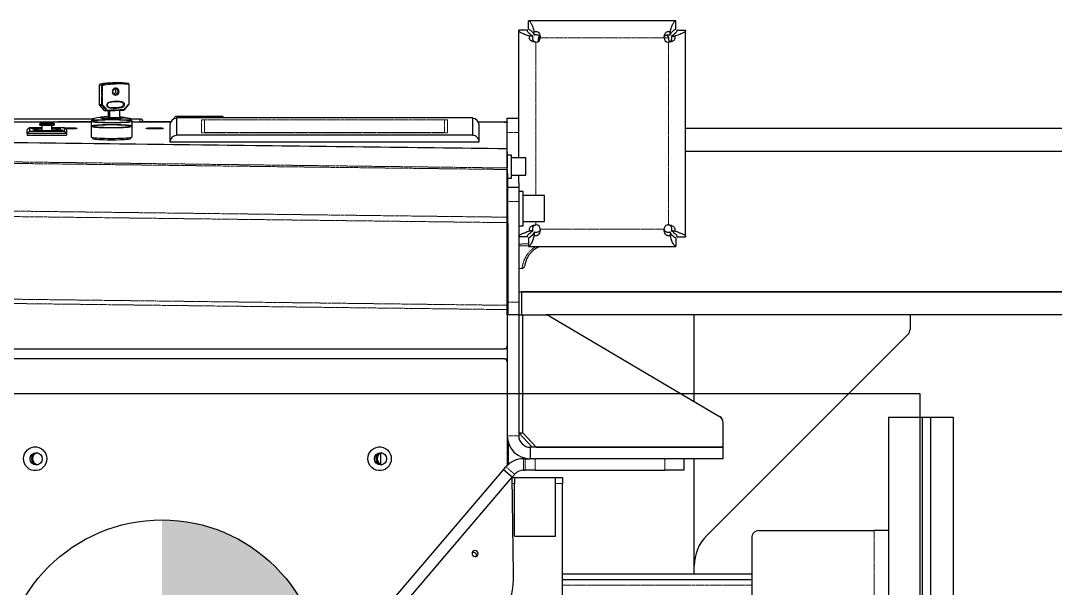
# Model space of a CAD drawing. Header units: millimetres. Extents: x -18594 to 273470, y -238787 to 48452.
# Drawn here: x 141331 to 142051, y -31096 to -30701 of the extents above; entities that cross this region are included whole.
import ezdxf

# ---------------------------------------------------------------- set-up
doc = ezdxf.new("R2010")
doc.units = ezdxf.units.MM
doc.linetypes.add('Xref AGV layout$0$PHANTOM', pattern=[2.5, 1.25, -0.25, 0.25, -0.25, 0.25, -0.25])
doc.layers.add('AM_BOR', color=4, linetype='Continuous', lineweight=25)
doc.layers.add('Xref AGV layout$0$AM_BOR', color=4, linetype='Continuous', lineweight=25)
doc.layers.add('Xref AGV layout$0$ANNOTATION', color=5, linetype='Continuous')

# ---------------------------------------------------------------- blocks, each defined once
blk = doc.blocks.new('Xref AGV layout$0$A$C45C31560')
at = {"layer": 'Xref AGV layout$0$AM_BOR'}
blk.add_lwpolyline([(3900, 0), (5100, 0), (5100, 1200), (3900, 1200)], close=True, dxfattribs=at)
blk = doc.blocks.new('Xref AGV layout$0$SW_DOWELSYMBOL_0')
at = {"linetype": 'Continuous', "lineweight": 18}
h = blk.add_hatch(color=0, dxfattribs=at)
edge = h.paths.add_edge_path(flags=0)
edge.add_arc((0, 0), 111.46, 0, 90)
edge.add_line((0, 111.46), (0, 0))
edge.add_line((0, 0), (111.46, 0))
h = blk.add_hatch(color=0, dxfattribs=at)
edge = h.paths.add_edge_path(flags=0)
edge.add_arc((0, 0), 111.46, 180, 270)
edge.add_line((0, -111.46), (0, 0))
edge.add_line((0, 0), (-111.46, 0))
at = {"layer": 'Xref AGV layout$0$ANNOTATION', "color": 0}
blk.add_circle((0, 0), 111.46, dxfattribs=at)
blk = doc.blocks.new('Xref AGV layout$0$A$C343F789C')
at = {"color": 7, "linetype": 'Continuous', "lineweight": 25}
for p, q in [((3483.67, 1039.46), (3098.64, 587.68)), ((3489.76, 1034.27), (3104.73, 582.49)), ((2807.93, 545.88), (2807.93, 810.38)), ((2813.76, 545.88), (2813.76, 810.38)), ((2792.17, 545.88), (2792.17, 775.38)), ((2837.17, 545.88), (2837.17, 753.29)), ((2932.17, 629.88), (2932.17, 719.88)), ((3063.67, 703.58), (3063.67, 592.18)), ((3063.67, 658.88), (2932.17, 658.88)), ((3063.67, 654.88), (2932.17, 654.88)), ((2972.17, 654.88), (2972.17, 574.88)), ((3097.88, 655.02), (3098.64, 587.68)), ((2823.63, 488.42), (2963.38, 628.17)), ((3097.17, 628.67), (3068.67, 628.67)), ((3068.67, 628.67), (3068.67, 592.18)), ((3097.17, 628.67), (3097.17, 592.18)), ((2837.17, 624.88), (2847.17, 624.88)), ((2927.17, 624.88), (2847.17, 624.88)), ((3063.67, 587.88), (3063.67, 592.18)), ((3068.67, 592.18), (3068.67, 587.88)), ((3097.17, 587.88), (3097.17, 592.18)), ((2979.4, 574.88), (2979.4, 582.88)), ((2979.4, 582.88), (2992.56, 582.88)), ((3082.79, 582.88), (2992.56, 582.88)), ((3068.67, 587.88), (3063.67, 587.88)), ((3097.17, 587.88), (3068.67, 587.88)), ((3082.79, 582.88), (3089.64, 582.88)), ((3090.86, 582.88), (3089.64, 582.88)), ((3098.64, 587.68), (3096.95, 585.69)), ((3098.64, 587.88), (3097.17, 587.88)), ((3098.64, 587.68), (3104.73, 582.49)), ((3101.52, 563.4), (3101.52, 578.95)), ((3102.2, 507.38), (3102.2, 579.6)), ((3104.73, 582.49), (3103.04, 580.5)), ((3190.24, 571.03), (3190.24, 578.74)), ((2952.17, 574.88), (2952.17, 566.88)), ((2952.17, 574.88), (2991.72, 574.88)), ((2992.56, 574.88), (2991.72, 574.88)), ((2992.56, 574.88), (3082.79, 574.88)), ((3083.65, 574.88), (3082.79, 574.88)), ((3083.65, 574.88), (3086.17, 574.88)), ((3089.64, 574.88), (3086.17, 574.88)), ((3086.17, 566.88), (3086.17, 574.88)), ((3090.86, 574.88), (3089.64, 574.88)), ((2952.17, 566.88), (3086.17, 566.88)), ((2952.17, 566.88), (2952.17, 549.83)), ((3082.04, 566.88), (2952.17, 566.88)), ((3091.43, 556.88), (3082.04, 566.88)), ((3084.77, 566.88), (3094.17, 556.88)), ((3094.17, 556.88), (3091.43, 556.88)), ((3091.43, 556.88), (3091.43, 474.88)), ((3094.17, 474.88), (3094.17, 558.88)), ((3102.17, 474.88), (3102.17, 558.88)), ((2807.93, 545.88), (2792.17, 545.88)), ((2813.76, 545.88), (2807.93, 545.88)), ((2837.17, 545.88), (2813.76, 545.88)), ((3073.11, 475.51), (2954.59, 545.45)), ((2972.17, 535.08), (2972.17, 474.88)), ((3102.19, 497.92), (3102.19, 505.88)), ((3104.17, 505.38), (3103.49, 505.38)), ((3104.17, 505.38), (3451.83, 505.38)), ((3103.44, 498.38), (3104.14, 498.38)), ((3449.47, 498.38), (3104.14, 498.38)), ((2822.17, 474.88), (2822.17, 484.88)), ((2689.55, 474.88), (3075.38, 474.88)), ((3091.43, 474.88), (3075.38, 474.88)), ((3094.17, 474.88), (3091.43, 474.88)), ((3092.17, 458.88), (3092.17, 474.88)), ((3094.17, 465.88), (3094.17, 474.88)), ((3094.17, 474.88), (3102.17, 474.88)), ((3101.47, 474.88), (3101.47, 471.13)), ((3102.17, 474.88), (3102.17, 471.13)), ((3101.47, 471.13), (3102.17, 471.13)), ((3101.54, 469.64), (3102.17, 468.15)), ((3101.54, 469.64), (3101.54, 412.15)), ((3102.17, 468.15), (3102.17, 410.66)), ((3094.17, 395.88), (3094.17, 465.88)), ((2689.55, 458.88), (3092.17, 458.88)), ((3094.17, 458.88), (2689.55, 458.88)), ((3094.17, 442.54), (3091.89, 442.42)), ((3087.46, 427.18), (2984.88, 427.18)), ((2984.88, 421.18), (2984.88, 427.18)), ((3087.46, 421.18), (3087.46, 427.18)), ((3087.46, 426.73), (3094.17, 427.09)), ((2978.17, 420.48), (2978.17, 276.89)), ((2984.17, 420.48), (2978.17, 420.48)), ((2988.96, 417.29), (2988.96, 419.4)), ((3083.38, 417.29), (3083.38, 419.4)), ((3088.17, 420.48), (3094.17, 420.48)), ((2988.06, 416.39), (2985.95, 416.39)), ((3084.28, 416.39), (3086.38, 416.39)), ((3094.17, 412.88), (3091.17, 412.88)), ((3091.17, 412.88), (3091.17, 388.88)), ((3101.54, 412.15), (3102.17, 410.66)), ((3101.84, 409.95), (3101.84, 377.08)), ((3091.17, 409.88), (3076.17, 409.88)), ((3076.17, 409.88), (3076.17, 391.88)), ((3102, 408.61), (3102.17, 406.86)), ((3102.17, 406.86), (3102.17, 373.69)), ((3094.17, 385.88), (3094.17, 395.88)), ((3076.17, 391.88), (3091.17, 391.88)), ((3091.17, 388.88), (3094.17, 388.88)), ((3101.84, 385.88), (3094.17, 385.88)), ((3094.17, 383.02), (3094.17, 385.88)), ((3094.17, 383.02), (3094.17, 377.68)), ((3099.17, 377.68), (3089.17, 377.68)), ((3089.17, 377.68), (3089.17, 365.68)), ((3101.84, 379.68), (3099.17, 379.68)), ((3099.17, 379.68), (3099.17, 363.68)), ((3101.84, 377.08), (3102.17, 373.69)), ((3102.07, 374.53), (3102.07, 373.84)), ((3102.07, 372.48), (3102.07, 363.19)), ((3102.16, 372.86), (3102.17, 372.63)), ((3102.17, 372.63), (3102.17, 359.28)), ((2978.17, 360.88), (2689.55, 360.88)), ((3089.17, 365.68), (3099.17, 365.68)), ((3094.17, 365.68), (3094.17, 276.89)), ((3099.17, 363.68), (3102.07, 363.68)), ((3102.07, 363.19), (3102.17, 359.28)), ((3102.17, 358.95), (3102.17, 341.02)), ((3336.67, 354.52), (3121.67, 354.52)), ((3121.67, 354.52), (3121.67, 342.66)), ((3336.67, 342.66), (3336.67, 354.52)), ((3126.17, 349.53), (3126.17, 350.03)), ((3332.17, 349.53), (3126.17, 349.53)), ((3126.17, 349.53), (3126.17, 337.67)), ((3332.17, 349.53), (3332.17, 350.03)), ((3332.17, 337.67), (3332.17, 349.53)), ((3362.92, 351.05), (3362.92, 343.56)), ((3363.82, 352.04), (3363.82, 351.39)), ((3390.52, 351.39), (3390.52, 352.04)), ((3391.42, 343.56), (3391.42, 351.05)), ((3435.82, 349.85), (3408.52, 349.85)), ((3408.52, 348.6), (3408.52, 349.85)), ((3408.52, 346.02), (3408.52, 348.6)), ((3408.52, 348.6), (3410.02, 347)), ((3408.52, 348.6), (3435.82, 348.6)), ((3408.52, 346.02), (3410.02, 344.63)), ((3410.02, 347), (3410.02, 344.63)), ((3434.32, 347), (3410.02, 347)), ((3414.42, 346.23), (3414.42, 345.81)), ((3418.67, 346.29), (3418.67, 346.45)), ((3418.92, 346.29), (3418.67, 346.29)), ((3425.42, 346.56), (3418.92, 346.56)), ((3418.92, 342.96), (3418.92, 346.56)), ((3425.42, 346.56), (3425.42, 342.96)), ((3425.67, 346.29), (3425.42, 346.29)), ((3425.67, 346.29), (3425.67, 346.45)), ((3429.92, 345.81), (3429.92, 346.23)), ((3434.32, 347), (3435.82, 348.6)), ((3434.32, 344.63), (3434.32, 347)), ((3434.32, 344.63), (3435.82, 346.02)), ((3435.82, 348.6), (3435.82, 349.85)), ((3435.82, 348.6), (3435.82, 346.02)), ((2978.17, 344.88), (2689.55, 344.88)), ((3102.17, 340.88), (3102.17, 341.02)), ((3104.17, 340.88), (3102.17, 340.88)), ((3102.17, 340.88), (3102.17, 337.88)), ((3122.18, 340.58), (3102.17, 340.58)), ((3104.17, 340.88), (3122.04, 340.88)), ((3332.55, 336.58), (3334.69, 338.95)), ((3336.27, 340.58), (3336.16, 340.58)), ((3336.27, 340.82), (3336.27, 340.58)), ((3336.27, 340.58), (3357.3, 340.58)), ((3336.3, 340.88), (3362.92, 340.88)), ((3355.17, 340.58), (3355.18, 340.54)), ((3357.3, 340.88), (3357.3, 340.58)), ((3357.45, 338.58), (3363.67, 338.58)), ((3362.92, 343.56), (3362.92, 340.08)), ((3363.67, 339.76), (3363.67, 338.58)), ((3369.55, 337.42), (3364.64, 338.23)), ((3369.55, 337.42), (3364.64, 338.23)), ((3364.64, 338.23), (3364.71, 338.22)), ((3364.71, 338.22), (3369.78, 337.37)), ((3364.82, 343.79), (3364.82, 343.56)), ((3364.82, 340.3), (3364.82, 340.08)), ((3384.55, 337.37), (3389.63, 338.22)), ((3389.52, 343.56), (3389.52, 343.79)), ((3389.52, 340.08), (3389.52, 340.3)), ((3390.67, 338.58), (3390.67, 339.76)), ((3390.67, 338.58), (3475.85, 338.58)), ((3391.42, 340.08), (3391.42, 343.56)), ((3391.42, 340.88), (3460.53, 340.88)), ((3396.77, 340.88), (3396.77, 340.58)), ((3410.02, 344.63), (3418.92, 344.63)), ((3414.22, 340.88), (3414.22, 340.58)), ((3417.17, 341.89), (3417.17, 342.89)), ((3417.17, 341.64), (3417.17, 341.89)), ((3426.17, 342.96), (3418.17, 342.96)), ((3426.17, 341.96), (3418.17, 341.96)), ((3418.17, 341.57), (3418.92, 341.57)), ((3418.92, 341.57), (3425.42, 341.57)), ((3418.92, 341.57), (3418.92, 341.57)), ((3425.42, 344.63), (3434.32, 344.63)), ((3426.17, 341.57), (3425.42, 341.57)), ((3425.42, 341.57), (3425.42, 341.57)), ((3427.17, 342.89), (3427.17, 341.89)), ((3427.17, 341.64), (3427.17, 341.89)), ((3102.17, 337.88), (3094.17, 337.88)), ((3126.17, 337.67), (3332.17, 337.67)), ((3299.12, 337.67), (3300.11, 336.58)), ((3322.11, 336.58), (3300.11, 336.58)), ((3322.11, 336.58), (3323.1, 337.67)), ((3332.55, 336.58), (3322.11, 336.58)), ((3368.28, 332.11), (3365.26, 328.59)), ((3380.17, 332.85), (3368.96, 332.44)), ((3370.66, 337.27), (3370.83, 337.25)), ((3370.83, 337.45), (3378.8, 337.74)), ((3371.39, 337.38), (3370.83, 337.45)), ((3370.83, 337.25), (3371.39, 337.2)), ((3371.39, 337.47), (3371.39, 332.53)), ((3378.47, 337.73), (3378.47, 332.79)), ((3378.8, 337.74), (3379.96, 337.59)), ((3379.4, 337.66), (3379.4, 332.82)), ((3379.96, 337.59), (3379.4, 337.57)), ((3380.19, 332.85), (3380.17, 332.85)), ((3381.95, 332.62), (3380.32, 332.84)), ((3385.52, 329.04), (3382.5, 332.34)), ((3365.01, 327.91), (3365.01, 314.83)), ((3385.79, 315.28), (3385.79, 328.35)), ((3365.82, 313.86), (3367.45, 313.64)), ((3365.87, 313.85), (3365.82, 313.86)), ((3367.45, 313.64), (3367.49, 313.64)), ((2988.06, 280.97), (2985.95, 280.97)), ((2989.51, 285.01), (2989.83, 282.04)), ((3080.51, 282.04), (3080.81, 284.86)), ((3084.28, 280.97), (3086.38, 280.97)), ((2984.17, 276.89), (2978.17, 276.89)), ((2984.88, 276.18), (2984.88, 270.18)), ((2988.96, 280.08), (2988.96, 277.97)), ((3083.38, 280.08), (3083.38, 277.97)), ((3087.46, 276.18), (3087.46, 270.18)), ((3088.17, 276.89), (3094.17, 276.89)), ((2984.88, 270.18), (3087.46, 270.18))]:
    blk.add_line(p, q, dxfattribs=at)
at = {"color": 8, "linetype": 'Xref AGV layout$0$PHANTOM', "lineweight": 18}
for p, q in [((2847.17, 624.88), (2847.17, 724.88)), ((3063.67, 662.88), (2932.17, 662.88)), ((3063.67, 592.18), (3068.67, 592.18)), ((3097.17, 592.18), (3098.59, 592.18)), ((2992.56, 582.88), (2992.56, 574.88)), ((3082.79, 574.88), (3082.79, 582.88)), ((3089.64, 582.88), (3089.64, 574.88)), ((3090.86, 582.88), (3090.86, 574.88)), ((3096.95, 585.69), (3103.04, 580.5)), ((3094.17, 558.88), (3102.17, 558.88)), ((3102.17, 507.38), (3102.2, 507.38)), ((3102.17, 471.13), (3451.44, 466.82)), ((3451.46, 463.84), (3102.17, 468.15)), ((3101.54, 465.88), (3094.17, 465.88)), ((3094.17, 425.64), (3087.46, 425.27)), ((2990.17, 412.18), (2990.17, 285.18)), ((3079.17, 415.18), (2993.17, 415.18)), ((3082.17, 409.88), (3082.17, 412.18)), ((3102.17, 410.66), (3452.07, 406.34)), ((3452.15, 402.55), (3102.17, 406.86)), ((3094.17, 395.88), (3101.84, 395.88)), ((3082.17, 285.18), (3082.17, 391.88)), ((3102.17, 373.69), (3453.56, 369.36)), ((3453.63, 368.29), (3102.17, 372.63)), ((3102.17, 359.28), (3455.3, 354.92)), ((3455.33, 354.77), (3102.17, 359.12)), ((3094.17, 347.88), (3102.17, 347.88)), ((3143.67, 348.14), (3314.67, 348.14)), ((3143.67, 339.07), (3143.67, 348.14)), ((3145.67, 348), (3312.67, 348)), ((3145.67, 339.21), (3145.67, 348)), ((3312.67, 348), (3312.67, 339.21)), ((3314.67, 348.14), (3314.67, 339.07)), ((3314.67, 339.07), (3143.67, 339.07)), ((3312.67, 339.21), (3145.67, 339.21)), ((3357.45, 340.88), (3357.45, 340.54)), ((3357.45, 340.54), (3362.92, 340.54)), ((3357.45, 340.54), (3357.45, 338.58)), ((3414.39, 340.54), (3475.85, 340.54)), ((3418.17, 342.96), (3418.17, 341.96)), ((3425.42, 341.57), (3418.92, 341.57)), ((3426.17, 341.96), (3426.17, 342.96)), ((3368.43, 331.81), (3365.41, 328.29)), ((3379.96, 332.38), (3368.74, 331.97)), ((3383.3, 328.95), (3380.27, 332.24)), ((3380.82, 332.58), (3383.84, 329.28)), ((3382.45, 332.36), (3380.82, 332.58)), ((3385.47, 329.07), (3382.45, 332.36)), ((3365.28, 327.94), (3365.28, 314.86)), ((3370.24, 329.9), (3369.89, 329.95)), ((3370.24, 326.97), (3369.89, 327.01)), ((3383.42, 315.53), (3383.42, 328.6)), ((3383.84, 329.28), (3385.47, 329.07)), ((3384.1, 328.59), (3384.1, 315.51)), ((3385.73, 328.37), (3384.1, 328.59)), ((3385.73, 315.3), (3385.73, 328.37)), ((3365.87, 313.85), (3367.49, 313.64)), ((3384.93, 314.28), (3383.3, 314.49)), ((3384.1, 315.51), (3385.73, 315.3)), ((2989.83, 282.04), (2993.06, 282.04)), ((2993.17, 282.18), (3079.17, 282.18)), ((3079.35, 282.04), (3080.51, 282.04))]:
    blk.add_line(p, q, dxfattribs=at)
at = {"color": 7, "linetype": 'Continuous', "lineweight": 25, "flags": 128}
for points in [[(3124.53, 642.9), (3123.73, 642.76), (3123.06, 642.32), (3122.6, 641.66), (3122.45, 640.87), (3122.6, 640.07), (3123.06, 639.39), (3123.73, 638.93), (3124.53, 638.75), (3125.32, 638.89), (3126, 639.33), (3126.45, 639.99), (3126.61, 640.78), (3126.45, 641.58), (3126, 642.26), (3125.32, 642.73), (3124.53, 642.9)], [(3182.74, 574.88), (3182.92, 576.6), (3183.45, 578.24), (3184.3, 579.73), (3185.43, 581.01), (3186.81, 582.03), (3188.36, 582.73), (3190.02, 583.09), (3191.72, 583.09), (3193.38, 582.73), (3194.94, 582.03), (3196.31, 581.01), (3197.45, 579.73), (3198.3, 578.24), (3198.82, 576.6), (3199, 574.88), (3198.82, 573.17), (3198.3, 571.53), (3197.45, 570.03), (3196.31, 568.75), (3194.94, 567.74), (3193.38, 567.04), (3191.72, 566.68), (3190.02, 566.68), (3188.36, 567.04), (3186.81, 567.74), (3185.43, 568.75), (3184.3, 570.03), (3183.45, 571.53), (3182.92, 573.17), (3182.74, 574.88)], [(3422.19, 574.88), (3422.37, 576.6), (3422.89, 578.24), (3423.74, 579.73), (3424.88, 581.01), (3426.25, 582.03), (3427.8, 582.73), (3429.47, 583.09), (3431.17, 583.09), (3432.83, 582.73), (3434.38, 582.03), (3435.76, 581.01), (3436.89, 579.73), (3437.74, 578.24), (3438.27, 576.6), (3438.44, 574.88), (3438.27, 573.17), (3437.74, 571.53), (3436.89, 570.03), (3435.76, 568.75), (3434.38, 567.74), (3432.83, 567.04), (3431.17, 566.68), (3429.47, 566.68), (3427.8, 567.04), (3426.25, 567.74), (3424.88, 568.75), (3423.74, 570.03), (3422.89, 571.53), (3422.37, 573.17), (3422.19, 574.88)], [(3390.52, 352.04), (3390.52, 352.05), (3390.32, 352.21), (3389.75, 352.35), (3388.85, 352.49), (3387.63, 352.62), (3386.12, 352.73), (3384.37, 352.83), (3382.42, 352.9), (3380.33, 352.95), (3378.15, 352.97), (3375.94, 352.97), (3373.77, 352.94), (3371.69, 352.89), (3369.77, 352.82), (3368.04, 352.72), (3366.56, 352.61), (3365.37, 352.48)], [(3347.17, 345.49), (3348.66, 345.47), (3350.06, 345.43), (3351.28, 345.37), (3352.23, 345.29), (3352.87, 345.2), (3353.16, 345.09), (3353.06, 344.99), (3352.6, 344.89), (3351.79, 344.8), (3350.69, 344.73), (3349.38, 344.68), (3347.92, 344.65), (3346.42, 344.65), (3344.96, 344.68), (3343.64, 344.73), (3342.55, 344.8), (3341.74, 344.89), (3341.27, 344.99), (3341.18, 345.09), (3341.46, 345.2), (3342.1, 345.29), (3343.06, 345.37), (3344.28, 345.43), (3345.68, 345.47), (3347.17, 345.49)], [(3364.57, 351.51), (3363.69, 351.37), (3363.13, 351.22), (3362.92, 351.06), (3362.92, 351.05)], [(3391.42, 351.05), (3391.28, 351.19), (3390.79, 351.34), (3389.97, 351.48), (3388.83, 351.62), (3387.4, 351.74), (3385.72, 351.84), (3383.84, 351.92), (3381.78, 351.99), (3379.62, 352.03), (3377.39, 352.04), (3375.16, 352.03), (3372.98, 352), (3370.9, 351.94), (3368.97, 351.86), (3367.25, 351.76), (3365.77, 351.64), (3364.57, 351.51)], [(3409.94, 344.7), (3409.38, 344.68), (3407.92, 344.65), (3406.42, 344.65), (3404.96, 344.68), (3403.64, 344.73), (3402.55, 344.8), (3401.74, 344.89), (3401.27, 344.99), (3401.18, 345.09), (3401.46, 345.2), (3402.1, 345.29), (3403.06, 345.37), (3404.28, 345.43), (3405.68, 345.47), (3407.17, 345.49), (3407.17, 345.49)], [(3407.17, 345.49), (3408.66, 345.47), (3409.12, 345.46)], [(3416.52, 346.74), (3416.33, 346.81), (3415.8, 346.87), (3414.99, 346.91), (3414.02, 346.93), (3413.02, 346.92), (3412.11, 346.89), (3411.43, 346.84), (3411.06, 346.77), (3411.06, 346.7), (3411.43, 346.64), (3412.11, 346.58), (3413.02, 346.55), (3414.02, 346.55), (3414.99, 346.57), (3415.8, 346.61), (3416.33, 346.67), (3416.52, 346.74)], [(3418.92, 346.45), (3417.29, 346.4), (3415.78, 346.33), (3414.5, 346.23), (3413.5, 346.12), (3412.81, 346), (3412.46, 345.88), (3412.46, 345.75), (3412.81, 345.62), (3413.5, 345.5), (3414.5, 345.39), (3415.78, 345.3), (3417.29, 345.22), (3418.92, 345.17)], [(3418.67, 346.29), (3417.28, 346.23), (3416.12, 346.15), (3415.23, 346.05), (3414.65, 345.94), (3414.42, 345.83), (3414.54, 345.72), (3415.01, 345.6), (3415.81, 345.5), (3416.89, 345.42), (3418.22, 345.35), (3418.92, 345.32)], [(3431.92, 345.81), (3431.74, 345.94), (3431.22, 346.07), (3430.37, 346.18), (3429.22, 346.28), (3427.82, 346.37), (3426.22, 346.43), (3425.42, 346.45)], [(3425.42, 345.32), (3426.12, 345.35), (3427.44, 345.42), (3428.53, 345.5), (3429.32, 345.6), (3429.79, 345.72), (3429.91, 345.83), (3429.68, 345.94), (3429.11, 346.05), (3428.22, 346.15), (3427.06, 346.23), (3425.67, 346.29)], [(3425.42, 345.17), (3426.22, 345.19), (3427.82, 345.26), (3429.22, 345.34), (3430.37, 345.44), (3431.22, 345.56), (3431.74, 345.68), (3431.92, 345.81)], [(3364.57, 344.03), (3363.69, 343.89), (3363.13, 343.74), (3362.92, 343.58), (3363.06, 343.42), (3363.55, 343.27), (3364.37, 343.13), (3365.51, 342.99), (3366.93, 342.87), (3368.61, 342.77), (3370.5, 342.69), (3372.55, 342.62), (3374.72, 342.59), (3376.94, 342.57), (3379.18, 342.58), (3381.36, 342.61), (3383.44, 342.67), (3385.36, 342.75), (3387.08, 342.85), (3388.56, 342.97), (3389.76, 343.1), (3390.65, 343.24), (3391.21, 343.39), (3391.42, 343.55), (3391.28, 343.7), (3390.79, 343.86), (3389.97, 344), (3388.83, 344.14), (3387.4, 344.26), (3385.72, 344.36), (3383.84, 344.44), (3381.78, 344.5), (3379.62, 344.54), (3377.39, 344.56), (3375.16, 344.55), (3372.98, 344.51), (3370.9, 344.46), (3368.97, 344.38), (3367.25, 344.28), (3365.77, 344.16), (3364.57, 344.03)], [(3370.65, 340.96), (3368.75, 340.88), (3367.05, 340.78), (3365.61, 340.66), (3364.45, 340.52), (3363.6, 340.38), (3363.09, 340.23), (3362.92, 340.07), (3363.1, 339.92), (3363.63, 339.77), (3364.5, 339.62), (3365.67, 339.49), (3367.13, 339.37), (3368.83, 339.27), (3370.75, 339.19), (3372.81, 339.13), (3374.99, 339.09), (3377.22, 339.08), (3379.45, 339.1), (3381.62, 339.13), (3383.68, 339.19), (3385.59, 339.27), (3387.28, 339.38), (3388.73, 339.5), (3389.89, 339.63), (3390.74, 339.77), (3391.25, 339.92), (3391.42, 340.08), (3391.23, 340.24), (3390.7, 340.39), (3389.84, 340.53), (3388.67, 340.66), (3387.21, 340.78), (3385.5, 340.88), (3383.59, 340.96), (3381.52, 341.02), (3379.35, 341.06), (3377.12, 341.07), (3374.89, 341.06), (3372.71, 341.02), (3370.65, 340.96)], [(3368.34, 339.3), (3367.46, 339.24), (3366.06, 339.12), (3364.95, 338.98), (3364.18, 338.84), (3363.75, 338.69), (3363.69, 338.53), (3363.99, 338.38), (3364.64, 338.23)], [(3365.9, 343.98), (3365.05, 343.84), (3364.56, 343.69), (3364.42, 343.54), (3364.65, 343.39), (3365.25, 343.25), (3366.18, 343.11), (3367.43, 342.99), (3368.96, 342.88), (3370.73, 342.8), (3372.68, 342.73), (3374.76, 342.69), (3376.91, 342.68), (3379.07, 342.68), (3381.17, 342.72), (3383.16, 342.78), (3384.98, 342.86), (3386.57, 342.96), (3387.89, 343.08), (3388.9, 343.22), (3389.58, 343.36), (3389.89, 343.51), (3389.84, 343.66), (3389.43, 343.81), (3388.67, 343.95), (3387.57, 344.08), (3386.17, 344.19), (3384.52, 344.29), (3382.65, 344.37), (3380.63, 344.42), (3378.5, 344.45), (3376.34, 344.45), (3374.2, 344.43), (3372.15, 344.38), (3370.24, 344.31), (3368.53, 344.22), (3367.07, 344.11), (3365.9, 343.98)], [(3371.34, 340.87), (3369.51, 340.79), (3367.89, 340.69), (3366.55, 340.57), (3365.51, 340.44), (3364.8, 340.29), (3364.46, 340.14), (3364.47, 339.99), (3364.86, 339.85), (3365.59, 339.7), (3366.66, 339.57), (3368.03, 339.46), (3369.67, 339.36), (3371.52, 339.28), (3373.53, 339.22), (3375.65, 339.19), (3377.81, 339.19), (3379.95, 339.21), (3382.02, 339.25), (3383.94, 339.32), (3385.67, 339.41), (3387.15, 339.52), (3388.35, 339.65), (3389.22, 339.79), (3389.75, 339.93), (3389.92, 340.08), (3389.72, 340.23), (3389.16, 340.38), (3388.25, 340.52), (3387.02, 340.64), (3385.52, 340.75), (3383.77, 340.84), (3381.83, 340.9), (3379.76, 340.95), (3377.61, 340.97), (3375.45, 340.96), (3373.34, 340.92), (3371.34, 340.87)], [(3366.25, 343.97), (3365.43, 343.83), (3364.95, 343.69), (3364.82, 343.54), (3365.05, 343.4), (3365.62, 343.26), (3366.52, 343.13), (3367.74, 343.01), (3369.22, 342.9), (3370.93, 342.82), (3372.82, 342.76), (3374.84, 342.72), (3376.92, 342.7), (3379.01, 342.71), (3381.05, 342.75), (3382.97, 342.8), (3384.73, 342.88), (3386.27, 342.98), (3387.55, 343.1), (3388.53, 343.23), (3389.19, 343.37), (3389.49, 343.51), (3389.45, 343.66), (3389.05, 343.8), (3388.3, 343.94), (3387.24, 344.06), (3385.89, 344.17), (3384.29, 344.27), (3382.48, 344.34), (3380.52, 344.39), (3378.46, 344.42), (3376.37, 344.42), (3374.3, 344.4), (3372.31, 344.36), (3370.46, 344.29), (3368.8, 344.2), (3367.39, 344.09), (3366.25, 343.97)], [(3371.52, 340.84), (3369.75, 340.77), (3368.18, 340.67), (3366.88, 340.55), (3365.87, 340.43), (3365.19, 340.29), (3364.85, 340.14), (3364.87, 340), (3365.24, 339.85), (3365.96, 339.72), (3366.99, 339.59), (3368.32, 339.48), (3369.9, 339.38), (3371.7, 339.3), (3373.65, 339.25), (3375.7, 339.22), (3377.79, 339.22), (3379.87, 339.24), (3381.86, 339.28), (3383.73, 339.35), (3385.4, 339.43), (3386.84, 339.54), (3388, 339.66), (3388.85, 339.8), (3389.36, 339.94), (3389.52, 340.08), (3389.32, 340.23), (3388.78, 340.37), (3387.9, 340.5), (3386.72, 340.62), (3385.25, 340.73), (3383.56, 340.81), (3381.68, 340.88), (3379.67, 340.92), (3377.59, 340.94), (3375.5, 340.93), (3373.46, 340.9), (3371.52, 340.84)], [(3379.4, 337.05), (3380.89, 337.09), (3382.32, 337.16), (3383.52, 337.25), (3384.42, 337.35), (3384.97, 337.46), (3385.17, 337.58), (3384.99, 337.7), (3384.44, 337.82), (3383.55, 337.92), (3382.37, 338.01), (3380.94, 338.08), (3379.34, 338.12), (3377.63, 338.14), (3375.9, 338.14), (3374.23, 338.11), (3372.7, 338.05), (3371.38, 337.97), (3370.33, 337.88), (3369.6, 337.77), (3369.22, 337.65), (3369.21, 337.53), (3369.58, 337.41), (3370.3, 337.3), (3371.34, 337.2), (3371.39, 337.2)], [(3379.4, 337.05), (3379.97, 337.06), (3381.49, 337.12), (3382.81, 337.19), (3383.88, 337.28), (3384.64, 337.39), (3385.08, 337.5), (3385.15, 337.62), (3384.87, 337.74), (3384.25, 337.85), (3383.31, 337.94), (3382.09, 338.03), (3380.65, 338.09), (3379.06, 338.13), (3377.38, 338.14), (3375.69, 338.13), (3374.07, 338.1), (3372.59, 338.04), (3371.31, 337.97), (3370.29, 337.87), (3369.59, 337.76), (3369.22, 337.65), (3369.21, 337.53), (3369.55, 337.42), (3369.55, 337.42)], [(3389.63, 338.22), (3390.23, 338.35), (3390.61, 338.5), (3390.63, 338.65), (3390.29, 338.81), (3389.59, 338.95), (3388.56, 339.09), (3387.23, 339.21), (3386, 339.3)], [(3433.32, 344.89), (3433.13, 344.96), (3432.6, 345.02), (3431.79, 345.06), (3430.82, 345.08), (3429.82, 345.07), (3428.91, 345.04), (3428.23, 344.99), (3427.87, 344.92), (3427.87, 344.85), (3428.23, 344.79), (3428.91, 344.74), (3429.82, 344.7), (3430.82, 344.7), (3431.79, 344.72), (3432.6, 344.76), (3433.13, 344.82), (3433.32, 344.89)], [(3374.58, 321.62), (3373.86, 321.43), (3373.24, 320.94), (3372.83, 320.23), (3372.68, 319.4), (3372.83, 318.59), (3373.24, 317.91), (3373.86, 317.47), (3374.58, 317.33), (3375.31, 317.52), (3375.93, 318.01), (3376.34, 318.72), (3376.49, 319.54), (3376.34, 320.36), (3375.93, 321.04), (3375.31, 321.48), (3374.58, 321.62)]]:
    blk.add_lwpolyline(points, dxfattribs=at)
at = {"color": 8, "linetype": 'Xref AGV layout$0$PHANTOM', "lineweight": 18, "flags": 128}
for points in [[(3368.28, 332.11), (3368.27, 332.08), (3368.28, 332.04), (3368.29, 331.99), (3368.33, 331.94), (3368.37, 331.88), (3368.43, 331.81)], [(3368.96, 332.44), (3368.93, 332.43), (3368.89, 332.41), (3368.85, 332.37), (3368.81, 332.31), (3368.78, 332.24), (3368.76, 332.16), (3368.75, 332.06), (3368.74, 331.97)], [(3380.17, 332.85), (3380.15, 332.84), (3380.1, 332.82), (3380.06, 332.78), (3380.03, 332.72), (3380, 332.65), (3379.98, 332.57), (3379.96, 332.48), (3379.96, 332.38)], [(3382.45, 332.36), (3382.49, 332.35), (3382.5, 332.34)], [(3365.26, 328.59), (3365.25, 328.56), (3365.25, 328.53), (3365.27, 328.48), (3365.31, 328.42), (3365.35, 328.36), (3365.41, 328.29)], [(3369.57, 326.55), (3369.6, 326.65), (3369.63, 326.74), (3369.66, 326.82), (3369.7, 326.89), (3369.75, 326.95), (3369.8, 326.99), (3369.85, 327.01), (3369.89, 327.01)], [(3379.27, 330.29), (3379.23, 330.31), (3379.19, 330.34), (3379.16, 330.39), (3379.13, 330.46), (3379.12, 330.53), (3379.11, 330.62), (3379.12, 330.72), (3379.13, 330.81)], [(3379.27, 327.36), (3379.23, 327.35), (3379.19, 327.33), (3379.16, 327.29), (3379.13, 327.24), (3379.12, 327.17), (3379.11, 327.09), (3379.12, 327), (3379.13, 326.9)], [(3385.47, 329.07), (3385.51, 329.05), (3385.52, 329.04)], [(3374.35, 322.15), (3375.2, 322), (3375.93, 321.52), (3376.45, 320.76), (3376.69, 319.83), (3376.61, 318.86), (3376.22, 317.98), (3375.59, 317.3), (3374.78, 316.92), (3373.92, 316.89), (3373.12, 317.21), (3372.48, 317.84), (3372.09, 318.7), (3372.02, 319.66), (3372.25, 320.61), (3372.77, 321.4), (3373.5, 321.94), (3374.35, 322.15)], [(3365.68, 314.38), (3365.67, 314.28), (3365.68, 314.19), (3365.69, 314.1), (3365.71, 314.02), (3365.74, 313.95), (3365.78, 313.9), (3365.82, 313.87), (3365.87, 313.85)]]:
    blk.add_lwpolyline(points, dxfattribs=at)
at = {"color": 1}
blk.add_circle((3342.17, 728.88), 111.46, dxfattribs=at)
at = {"color": 7, "linetype": 'Continuous', "lineweight": 25}
for centre in [(3190.23, 574.89), (3429.68, 574.89), (3429.68, 574.89)]:
    blk.add_circle(centre, 4.23, dxfattribs=at)
for centre, radius, start, end in [((3175.15, 656.06), 77.28, 136.7015, 180.77008), ((2942.17, 649.38), 30, 315, 0), ((3125.63, 642.12), 2.11, 164.08447, 295.0372), ((2927.17, 629.88), 5, 270, 0), ((3090.86, 590.88), 8, 270, 319.56076), ((3090.86, 590.88), 16, 270, 319.56076), ((3188.42, 574.88), 4.26, 282.41065, 77.58935), ((3189.28, 574.88), 4.26, 276.49232, 83.50768), ((3427.87, 574.91), 4.23, 359.68309, 77.69637), ((3428.74, 574.91), 4.23, 359.65494, 83.63796), ((3428.72, 574.88), 4.26, 276.48778, 83.51222), ((3086.17, 558.88), 16, 0, 90), ((3427.88, 574.86), 4.23, 282.25176, 0.36958), ((3428.74, 574.85), 4.22, 276.30639, 0.40152), ((3086.17, 558.88), 8, 0, 90), ((2957.22, 549.77), 5.06, 179.34724, 238.57284), ((2957.17, 549.74), 5, 180, 222.2693), ((3103.49, 507.34), 1.95, 228.32675, 269.93559), ((3104.19, 507.37), 1.99, 179.57638, 269.57094), ((3104.15, 496.4), 1.99, 90.44366, 180.4344), ((3103.45, 496.43), 1.95, 90.06577, 130.04522), ((2827.17, 484.88), 5, 135, 180), ((3075.39, 479.36), 4.48, 239.31002, 269.90198), ((2990.17, 415.18), 3, 270, 0), ((3082.17, 415.18), 3, 180, 270), ((3126.16, 354.53), 4.49, 180.06967, 270.06974), ((3332.17, 354.53), 4.49, 269.93039, 359.93018), ((3365.22, 350.03), 2.45, 86.49801, 124.87414), ((3103.67, 348.15), 7.29, 258.10321, 273.91499), ((3126.16, 342.67), 4.49, 180.07043, 270.06973), ((3332.17, 342.67), 4.49, 269.93039, 359.92942), ((3357.45, 340.88), 2.3, 188.62693, 270), ((3417.92, 339.32), 3.64, 86.08275, 101.90232), ((3417.92, 338.32), 3.65, 86.08711, 101.89116), ((3417.92, 345.21), 3.65, 258.10889, 273.90604), ((3426.42, 339.32), 3.64, 78.09703, 93.91767), ((3426.42, 338.32), 3.65, 78.10818, 93.91331), ((3426.42, 345.21), 3.65, 266.09354, 281.89176), ((3371.7, 348.72), 11.51, 259.22466, 265.65181), ((3370.34, 328.48), 1.53, 107.05777, 252.94223), ((3375.34, 309.54), 21.12, 79.26236, 104.93667), ((3373.83, 347.76), 21.12, 259.26237, 284.93592), ((3378.82, 328.82), 1.53, 287.05816, 72.94184), ((3376.53, 319.21), 2.25, 113.03671, 231.83984), ((3371.72, 392.41), 78.78, 265.74122, 278.45736), ((3373.34, 392.2), 78.78, 265.74121, 278.45737), ((2991.82, 282.25), 2, 186.00321, 269.59701), ((2990.17, 282.18), 3, 0, 90), ((3082.17, 282.18), 3, 90, 180), ((3078.52, 282.25), 2, 310.91075, 353.98507)]:
    blk.add_arc(centre, radius, start, end, dxfattribs=at)
at = {"color": 8, "linetype": 'Xref AGV layout$0$PHANTOM', "lineweight": 18}
for centre, radius, start, end in [((3368.77, 331.53), 0.437, 93.06364, 140.38899), ((3375.12, 309.68), 21.51, 79.26254, 104.93591), ((3379.97, 331.98), 0.404, 41.79071, 91.67259), ((3380.94, 331.76), 0.828, 98.71186, 144.12448), ((3380.21, 332.03), 0.819, 41.99158, 81.02356), ((3381.84, 331.82), 0.813, 41.83707, 82.1385), ((3365.23, 327.21), 0.726, 85.90153, 107.2706), ((3365.83, 327.94), 0.551, 139.86767, 180.2628), ((3370.17, 328.51), 2.05, 107.0586, 252.9414), ((3370.2, 330.49), 0.622, 182.54406, 241.04383), ((3373.58, 347.69), 21.52, 259.263, 284.93544), ((3378.53, 328.86), 2.05, 287.0579, 72.9421), ((3383.97, 328.46), 0.828, 98.72254, 144.12292), ((3382.91, 328.61), 0.514, 359.27683, 41.58984), ((3383.65, 323.49), 5.11, 84.97326, 92.54876), ((3383.07, 328.6), 1.03, 359.27877, 41.59111), ((3384.7, 328.38), 1.03, 359.27877, 41.59111), ((3385.74, 328.3), 0.0742, 50.45076, 97.89433), ((3365.23, 314.14), 0.728, 85.93144, 107.24069), ((3365.74, 314.84), 0.46, 176.76032, 262.51109), ((3371.5, 392.54), 78.37, 265.74026, 278.45817), ((3383.59, 314.98), 0.567, 176.1368, 239.29805), ((3382.92, 315.51), 0.502, 281.76197, 2.26676), ((3383.1, 315.47), 1, 281.76091, 2.26783), ((3383.65, 310.44), 5.09, 84.95462, 92.55729), ((3384.73, 315.26), 1, 281.76091, 2.26783), ((3385.74, 315.22), 0.0741, 50.49323, 97.96204)]:
    blk.add_arc(centre, radius, start, end, dxfattribs=at)
at = {"color": 7, "linetype": 'Continuous', "lineweight": 25}
for points, knots in [([(3101.47, 471.13), (3101.48, 471.04), (3101.48, 470.97), (3101.48, 470.87), (3101.48, 470.85), (3101.48, 470.8), (3101.48, 470.79), (3101.48, 470.77), (3101.48, 470.77), (3101.48, 470.76), (3101.48, 470.75), (3101.48, 470.68), (3101.49, 470.62), (3101.49, 470.53), (3101.49, 470.49), (3101.49, 470.45), (3101.49, 470.43), (3101.49, 470.4), (3101.49, 470.38), (3101.51, 470.14), (3101.52, 469.9), (3101.54, 469.64)], [0, 0, 0, 0, 0.125, 0.125, 0.1875, 0.1875, 0.21875, 0.21875, 0.234375, 0.234375, 0.25, 0.25, 0.375, 0.375, 0.4375, 0.4375, 0.46875, 0.46875, 0.5, 0.5, 1, 1, 1, 1]), ([(3102.17, 471.13), (3102.17, 471.02), (3102.17, 470.84), (3102.17, 470.58), (3102.17, 470.31), (3102.17, 469.98), (3102.17, 469.58), (3102.17, 469.13), (3102.17, 468.64), (3102.17, 468.32), (3102.17, 468.15)], [0, 0, 0, 0, 0.099442, 0.182896, 0.250363, 0.373726, 0.500582, 0.655605, 0.822072, 1, 1, 1, 1]), ([(3079.37, 427.18), (3080.03, 427.47), (3081.4, 428.06), (3083.3, 429.29), (3085.02, 430.74), (3086.49, 432.36), (3087.64, 434), (3088.63, 435.81), (3089.34, 437.6), (3089.76, 439.18), (3089.96, 440.2), (3090.02, 440.7), (3090.02, 440.65), (3090.02, 440.63)], [0, 0, 0, 0, 0.071721, 0.147577, 0.226824, 0.306065, 0.387239, 0.468482, 0.587282, 0.706308, 0.830175, 0.954101, 1, 1, 1, 1]), ([(3091.89, 442.39), (3091.78, 442.39), (3091.47, 442.39), (3091.02, 442.19), (3090.62, 441.89), (3090.35, 441.57), (3090.19, 441.28), (3090.11, 441.07), (3090.09, 440.99), (3090.08, 440.97)], [0, 0, 0, 0, 0.134378, 0.373085, 0.571713, 0.73942, 0.876734, 0.9796, 1, 1, 1, 1]), ([(2984.88, 427.18), (2985.22, 427.08), (2985.9, 426.86), (2986.92, 425.18), (2987.94, 422.69), (2988.62, 420.5), (2988.96, 419.4)], [0, 0, 0, 0, 0.2499976, 0.5000029, 0.7499989, 1, 1, 1, 1]), ([(3083.38, 419.4), (3083.72, 420.5), (3084.4, 422.69), (3085.42, 425.18), (3086.44, 426.86), (3087.12, 427.08), (3087.46, 427.18)], [0, 0, 0, 0, 0.250001, 0.499997, 0.750002, 1, 1, 1, 1]), ([(2985.95, 416.39), (2984.86, 416.73), (2982.66, 417.41), (2980.17, 418.43), (2978.49, 419.45), (2978.27, 420.14), (2978.17, 420.48)], [0, 0, 0, 0, 0.25, 0.499998, 0.750002, 1, 1, 1, 1]), ([(2988.06, 416.39), (2987.51, 416.73), (2986.41, 417.41), (2985.17, 418.43), (2984.33, 419.45), (2984.22, 420.14), (2984.17, 420.48)], [0, 0, 0, 0, 0.250002, 0.500005, 0.750001, 1, 1, 1, 1]), ([(2984.88, 421.18), (2985.22, 421.13), (2985.9, 421.02), (2986.92, 420.18), (2987.94, 418.94), (2988.62, 417.84), (2988.96, 417.29)], [0, 0, 0, 0, 0.249998, 0.499998, 0.749997, 1, 1, 1, 1]), ([(2988.96, 419.4), (2989.23, 419.54), (2989.64, 419.75), (2990.27, 419.78), (2990.87, 419.69), (2991.56, 419.33), (2992.35, 418.51), (2992.97, 417.09), (2993.1, 415.87), (2993.17, 415.18)], [0, 0, 0, 0, 0.1246509, 0.1880242, 0.2510893, 0.3693716, 0.50189, 0.7215959, 1, 1, 1, 1]), ([(2988.96, 417.29), (2989.24, 417.36), (2989.82, 417.5), (2990.69, 417.47), (2991.5, 417.28), (2992.11, 416.98), (2992.56, 416.6), (2992.86, 416.2), (2993.07, 415.72), (2993.14, 415.37), (2993.17, 415.18)], [0, 0, 0, 0, 0.1592915, 0.329908, 0.4773824, 0.6171186, 0.7105194, 0.8025093, 0.8976321, 1, 1, 1, 1]), ([(3079.17, 415.18), (3079.22, 415.85), (3079.32, 417.08), (3079.98, 418.49), (3080.77, 419.33), (3081.47, 419.68), (3082.07, 419.79), (3082.69, 419.73), (3083.1, 419.53), (3083.38, 419.4)], [0, 0, 0, 0, 0.269615, 0.498185, 0.631104, 0.749462, 0.81363, 0.874155, 1, 1, 1, 1]), ([(3079.17, 415.18), (3079.19, 415.36), (3079.23, 415.7), (3079.43, 416.18), (3079.75, 416.59), (3080.21, 416.97), (3080.84, 417.28), (3081.64, 417.47), (3082.51, 417.5), (3083.09, 417.36), (3083.38, 417.29)], [0, 0, 0, 0, 0.097161, 0.19004, 0.283887, 0.383795, 0.523752, 0.671036, 0.838835, 1, 1, 1, 1]), ([(3083.38, 417.29), (3083.72, 417.84), (3084.4, 418.94), (3085.42, 420.18), (3086.44, 421.02), (3087.12, 421.13), (3087.46, 421.18)], [0, 0, 0, 0, 0.250004, 0.500002, 0.750002, 1, 1, 1, 1]), ([(3088.17, 420.48), (3088.11, 420.14), (3088.01, 419.45), (3087.17, 418.43), (3085.92, 417.41), (3084.82, 416.73), (3084.28, 416.39)], [0, 0, 0, 0, 0.249999, 0.499995, 0.749999, 1, 1, 1, 1]), ([(3094.17, 420.48), (3094.06, 420.14), (3093.85, 419.45), (3092.17, 418.43), (3089.68, 417.41), (3087.48, 416.73), (3086.38, 416.39)], [0, 0, 0, 0, 0.249998, 0.500002, 0.749999, 1, 1, 1, 1]), ([(2990.17, 412.18), (2989.5, 412.24), (2988.27, 412.33), (2986.86, 412.99), (2986.02, 413.79), (2985.67, 414.49), (2985.56, 415.08), (2985.62, 415.7), (2985.82, 416.11), (2985.95, 416.39)], [0, 0, 0, 0, 0.269613, 0.498179, 0.631102, 0.749463, 0.813629, 0.874153, 1, 1, 1, 1]), ([(2990.17, 412.18), (2989.99, 412.2), (2989.65, 412.24), (2989.17, 412.45), (2988.76, 412.76), (2988.38, 413.23), (2988.07, 413.85), (2987.88, 414.66), (2987.85, 415.53), (2987.99, 416.11), (2988.06, 416.39)], [0, 0, 0, 0, 0.09716, 0.190041, 0.283883, 0.383787, 0.523747, 0.671038, 0.838832, 1, 1, 1, 1]), ([(3086.38, 416.39), (3086.52, 416.12), (3086.74, 415.71), (3086.77, 415.08), (3086.67, 414.48), (3086.32, 413.79), (3085.5, 413), (3084.08, 412.38), (3082.85, 412.25), (3082.17, 412.18)], [0, 0, 0, 0, 0.124649, 0.188024, 0.251086, 0.369376, 0.50189, 0.721594, 1, 1, 1, 1]), ([(3084.28, 416.39), (3084.35, 416.11), (3084.49, 415.53), (3084.46, 414.66), (3084.27, 413.85), (3083.96, 413.24), (3083.59, 412.79), (3083.18, 412.49), (3082.7, 412.28), (3082.35, 412.21), (3082.17, 412.18)], [0, 0, 0, 0, 0.159289, 0.329905, 0.477391, 0.617117, 0.710521, 0.802511, 0.897634, 1, 1, 1, 1]), ([(3101.54, 412.15), (3101.58, 411.75), (3101.62, 411.3), (3101.68, 411), (3101.69, 410.96)], [0, 0, 0, 0, 0.887585, 1, 1, 1, 1]), ([(3101.69, 410.92), (3101.75, 410.56), (3101.87, 409.81), (3101.95, 409.02), (3102, 408.61)], [0, 0, 0, 0, 0.477257, 1, 1, 1, 1]), ([(3102.17, 410.66), (3102.17, 410.57), (3102.17, 410.4), (3102.17, 410.16), (3102.17, 409.93), (3102.17, 409.72), (3102.17, 409.41), (3102.17, 408.99), (3102.17, 408.54), (3102.17, 408.15), (3102.17, 407.81), (3102.17, 407.48), (3102.17, 407.16), (3102.17, 406.96), (3102.17, 406.86)], [0, 0, 0, 0, 0.055733, 0.108726, 0.158979, 0.206492, 0.251268, 0.375942, 0.501666, 0.592195, 0.687289, 0.786952, 0.891188, 1, 1, 1, 1]), ([(3102, 375.38), (3102.04, 374.91), (3102.11, 374.2), (3102.15, 373.38), (3102.16, 373.04), (3102.16, 372.86)], [0, 0, 0, 0, 0.4634848, 0.7210671, 1, 1, 1, 1]), ([(3102.17, 373.69), (3102.17, 373.64), (3102.17, 373.55), (3102.17, 373.41), (3102.17, 373.27), (3102.17, 373.14), (3102.17, 373.02), (3102.17, 372.91), (3102.17, 372.8), (3102.17, 372.7), (3102.17, 372.65), (3102.17, 372.63)], [0, 0, 0, 0, 0.096488, 0.19663, 0.300428, 0.407882, 0.518992, 0.633758, 0.752182, 0.874262, 1, 1, 1, 1]), ([(3391.42, 340.58), (3391.58, 340.58), (3393.29, 340.58), (3395.11, 340.58), (3396.77, 340.58)], [0, 0, 0, 0, 0.092479, 1, 1, 1, 1]), ([(3396.77, 340.58), (3398.02, 340.58), (3400.52, 340.58), (3404.2, 340.58), (3407.86, 340.58), (3411.39, 340.58), (3413.28, 340.58), (3414.22, 340.58)], [0, 0, 0, 0, 0.186774, 0.373502, 0.560223, 0.780122, 1, 1, 1, 1]), ([(3368.96, 332.44), (3368.85, 332.42), (3368.62, 332.39), (3368.4, 332.24), (3368.3, 332.13), (3368.28, 332.11)], [0, 0, 0, 0, 0.435835, 0.878827, 1, 1, 1, 1]), ([(3380.34, 332.83), (3380.32, 332.84), (3380.27, 332.85), (3380.21, 332.85), (3380.17, 332.85)], [0, 0, 0, 0, 0.323871, 1, 1, 1, 1]), ([(3382.5, 332.34), (3382.42, 332.41), (3382.26, 332.56), (3382.06, 332.6), (3381.97, 332.61)], [0, 0, 0, 0, 0.545134, 1, 1, 1, 1]), ([(3365.26, 328.59), (3365.19, 328.49), (3365.05, 328.29), (3365.02, 328.03), (3365.01, 327.91)], [0, 0, 0, 0, 0.487411, 1, 1, 1, 1]), ([(3385.79, 328.35), (3385.77, 328.48), (3385.75, 328.73), (3385.6, 328.93), (3385.52, 329.04)], [0, 0, 0, 0, 0.477096, 1, 1, 1, 1]), ([(3365.01, 314.83), (3365.02, 314.71), (3365.05, 314.46), (3365.24, 314.14), (3365.53, 313.92), (3365.76, 313.87), (3365.87, 313.85)], [0, 0, 0, 0, 0.247656, 0.51898, 0.755844, 1, 1, 1, 1]), ([(3384.96, 314.28), (3385.07, 314.31), (3385.29, 314.36), (3385.56, 314.6), (3385.75, 314.91), (3385.77, 315.16), (3385.79, 315.28)], [0, 0, 0, 0, 0.241696, 0.486935, 0.740472, 1, 1, 1, 1]), ([(2978.17, 276.89), (2978.27, 277.23), (2978.49, 277.91), (2980.17, 278.93), (2982.66, 279.95), (2984.86, 280.63), (2985.95, 280.97)], [0, 0, 0, 0, 0.2499971, 0.5000023, 0.7499995, 1, 1, 1, 1]), ([(2984.17, 276.89), (2984.22, 277.23), (2984.33, 277.91), (2985.17, 278.93), (2986.41, 279.95), (2987.51, 280.63), (2988.06, 280.97)], [0, 0, 0, 0, 0.2499959, 0.4999952, 0.7499984, 1, 1, 1, 1]), ([(2985.95, 280.97), (2985.81, 281.25), (2985.6, 281.66), (2985.57, 282.29), (2985.66, 282.88), (2986.02, 283.58), (2986.84, 284.36), (2988.26, 284.99), (2989.48, 285.11), (2990.17, 285.18)], [0, 0, 0, 0, 0.124649, 0.188024, 0.251087, 0.36937, 0.501889, 0.721595, 1, 1, 1, 1]), ([(2988.06, 280.97), (2987.99, 281.25), (2987.85, 281.83), (2987.88, 282.71), (2988.07, 283.51), (2988.37, 284.13), (2988.75, 284.58), (2989.15, 284.88), (2989.63, 285.09), (2989.99, 285.15), (2990.17, 285.18)], [0, 0, 0, 0, 0.159289, 0.329907, 0.477382, 0.617119, 0.710522, 0.802513, 0.897633, 1, 1, 1, 1]), ([(2993.17, 282.18), (2993.11, 281.52), (2993.02, 280.29), (2992.36, 278.88), (2991.56, 278.03), (2990.86, 277.68), (2990.27, 277.58), (2989.65, 277.63), (2989.24, 277.83), (2988.96, 277.97)], [0, 0, 0, 0, 0.2696156, 0.4981862, 0.6311057, 0.7494647, 0.813633, 0.874158, 1, 1, 1, 1]), ([(2993.17, 282.18), (2993.15, 282.01), (2993.11, 281.66), (2992.9, 281.19), (2992.59, 280.78), (2992.13, 280.4), (2991.5, 280.08), (2990.7, 279.89), (2989.82, 279.87), (2989.24, 280.01), (2988.96, 280.08)], [0, 0, 0, 0, 0.097172, 0.190041, 0.283888, 0.383797, 0.523754, 0.671038, 0.838837, 1, 1, 1, 1]), ([(3083.38, 277.97), (3083.1, 277.83), (3082.69, 277.61), (3082.07, 277.58), (3081.47, 277.68), (3080.77, 278.03), (3079.99, 278.85), (3079.36, 280.27), (3079.24, 281.5), (3079.17, 282.18)], [0, 0, 0, 0, 0.124649, 0.188022, 0.251087, 0.369369, 0.501888, 0.721587, 1, 1, 1, 1]), ([(3083.38, 280.08), (3083.1, 280.01), (3082.52, 279.86), (3081.64, 279.9), (3080.84, 280.08), (3080.22, 280.39), (3079.77, 280.76), (3079.47, 281.17), (3079.26, 281.65), (3079.2, 282), (3079.17, 282.18)], [0, 0, 0, 0, 0.15929, 0.329906, 0.477381, 0.617118, 0.710519, 0.802509, 0.897632, 1, 1, 1, 1]), ([(3082.17, 285.18), (3082.83, 285.13), (3084.06, 285.03), (3085.48, 284.38), (3086.32, 283.58), (3086.67, 282.88), (3086.77, 282.29), (3086.72, 281.66), (3086.52, 281.25), (3086.38, 280.97)], [0, 0, 0, 0, 0.269614, 0.498184, 0.631101, 0.749462, 0.813629, 0.874153, 1, 1, 1, 1]), ([(3082.17, 285.18), (3082.34, 285.16), (3082.69, 285.12), (3083.16, 284.92), (3083.57, 284.6), (3083.95, 284.14), (3084.27, 283.51), (3084.46, 282.71), (3084.48, 281.84), (3084.34, 281.26), (3084.28, 280.97)], [0, 0, 0, 0, 0.097163, 0.19004, 0.283889, 0.383793, 0.523745, 0.671036, 0.838831, 1, 1, 1, 1]), ([(3084.28, 280.97), (3084.82, 280.63), (3085.92, 279.95), (3087.17, 278.93), (3088.01, 277.91), (3088.11, 277.23), (3088.17, 276.89)], [0, 0, 0, 0, 0.250001, 0.500005, 0.750004, 1, 1, 1, 1]), ([(3086.38, 280.97), (3087.48, 280.63), (3089.68, 279.95), (3092.17, 278.93), (3093.85, 277.91), (3094.06, 277.23), (3094.17, 276.89)], [0, 0, 0, 0, 0.2500008, 0.4999979, 0.7500029, 1, 1, 1, 1]), ([(2988.96, 280.08), (2988.62, 279.53), (2987.94, 278.43), (2986.92, 277.18), (2985.9, 276.34), (2985.22, 276.24), (2984.88, 276.18)], [0, 0, 0, 0, 0.249999, 0.499999, 0.750001, 1, 1, 1, 1]), ([(2988.96, 277.97), (2988.62, 276.87), (2987.94, 274.67), (2986.92, 272.18), (2985.9, 270.5), (2985.22, 270.29), (2984.88, 270.18)], [0, 0, 0, 0, 0.249998, 0.499998, 0.750002, 1, 1, 1, 1]), ([(3087.46, 276.18), (3087.12, 276.24), (3086.44, 276.34), (3085.42, 277.18), (3084.4, 278.43), (3083.72, 279.53), (3083.38, 280.08)], [0, 0, 0, 0, 0.249999, 0.5, 0.750001, 1, 1, 1, 1]), ([(3087.46, 270.18), (3087.12, 270.29), (3086.44, 270.5), (3085.42, 272.18), (3084.4, 274.67), (3083.72, 276.87), (3083.38, 277.97)], [0, 0, 0, 0, 0.249998, 0.500002, 0.750002, 1, 1, 1, 1])]:
    blk.add_open_spline(points, degree=3, knots=knots, dxfattribs=at)
at = {"color": 8, "linetype": 'Xref AGV layout$0$PHANTOM', "lineweight": 18}
blk.add_open_spline([(3091.89, 442.34), (3091.89, 442.36), (3091.9, 442.43), (3091.82, 441.83), (3091.61, 440.58), (3091.13, 438.66), (3090.34, 436.49), (3089.24, 434.3), (3087.96, 432.32), (3086.32, 430.37), (3084.42, 428.54), (3082.84, 427.63), (3082.07, 427.18)], degree=3, knots=[0, 0, 0, 0, 0.05395, 0.180881, 0.311549, 0.435897, 0.564792, 0.652235, 0.74198, 0.82757, 0.915758, 1, 1, 1, 1], dxfattribs=at)
at = {"color": 1}
blk.add_blockref('Xref AGV layout$0$SW_DOWELSYMBOL_0', (3342.17, 728.88), dxfattribs=at)
blk = doc.blocks.new('Xref AGV layout')
at = {"rotation": 180}
blk.add_blockref('Xref AGV layout$0$A$C343F789C', (144771.83, -30430.77), dxfattribs=at)
at = {"layer": 'Xref AGV layout$0$AM_BOR'}
blk.add_blockref('Xref AGV layout$0$A$C45C31560', (136856.65, -32160.48), dxfattribs=at)

msp = doc.modelspace()

# ---------------------------------------------------------------- block references
at = {"layer": 'AM_BOR'}
msp.add_blockref('Xref AGV layout', (0, 0), dxfattribs=at)

doc.saveas('drawing.dxf')
